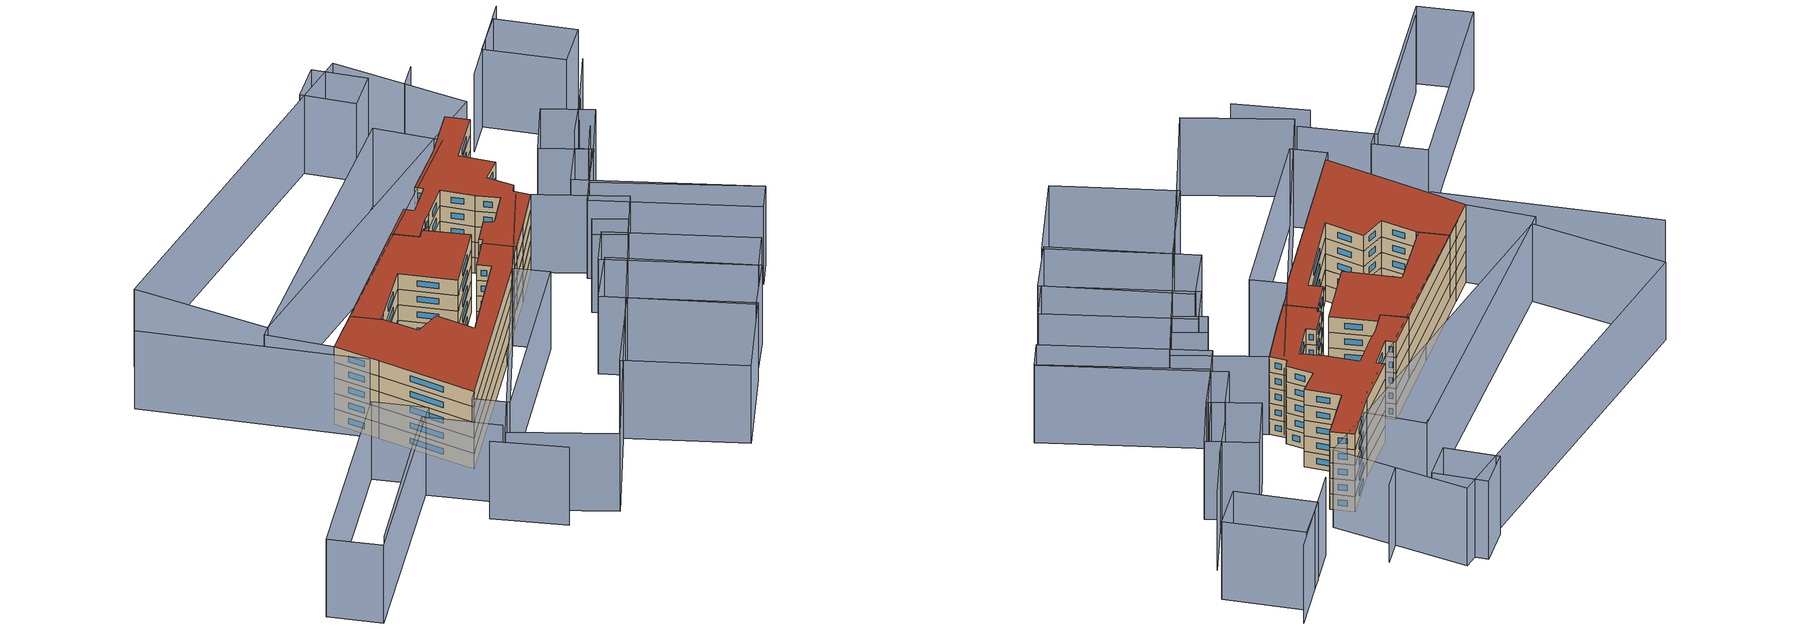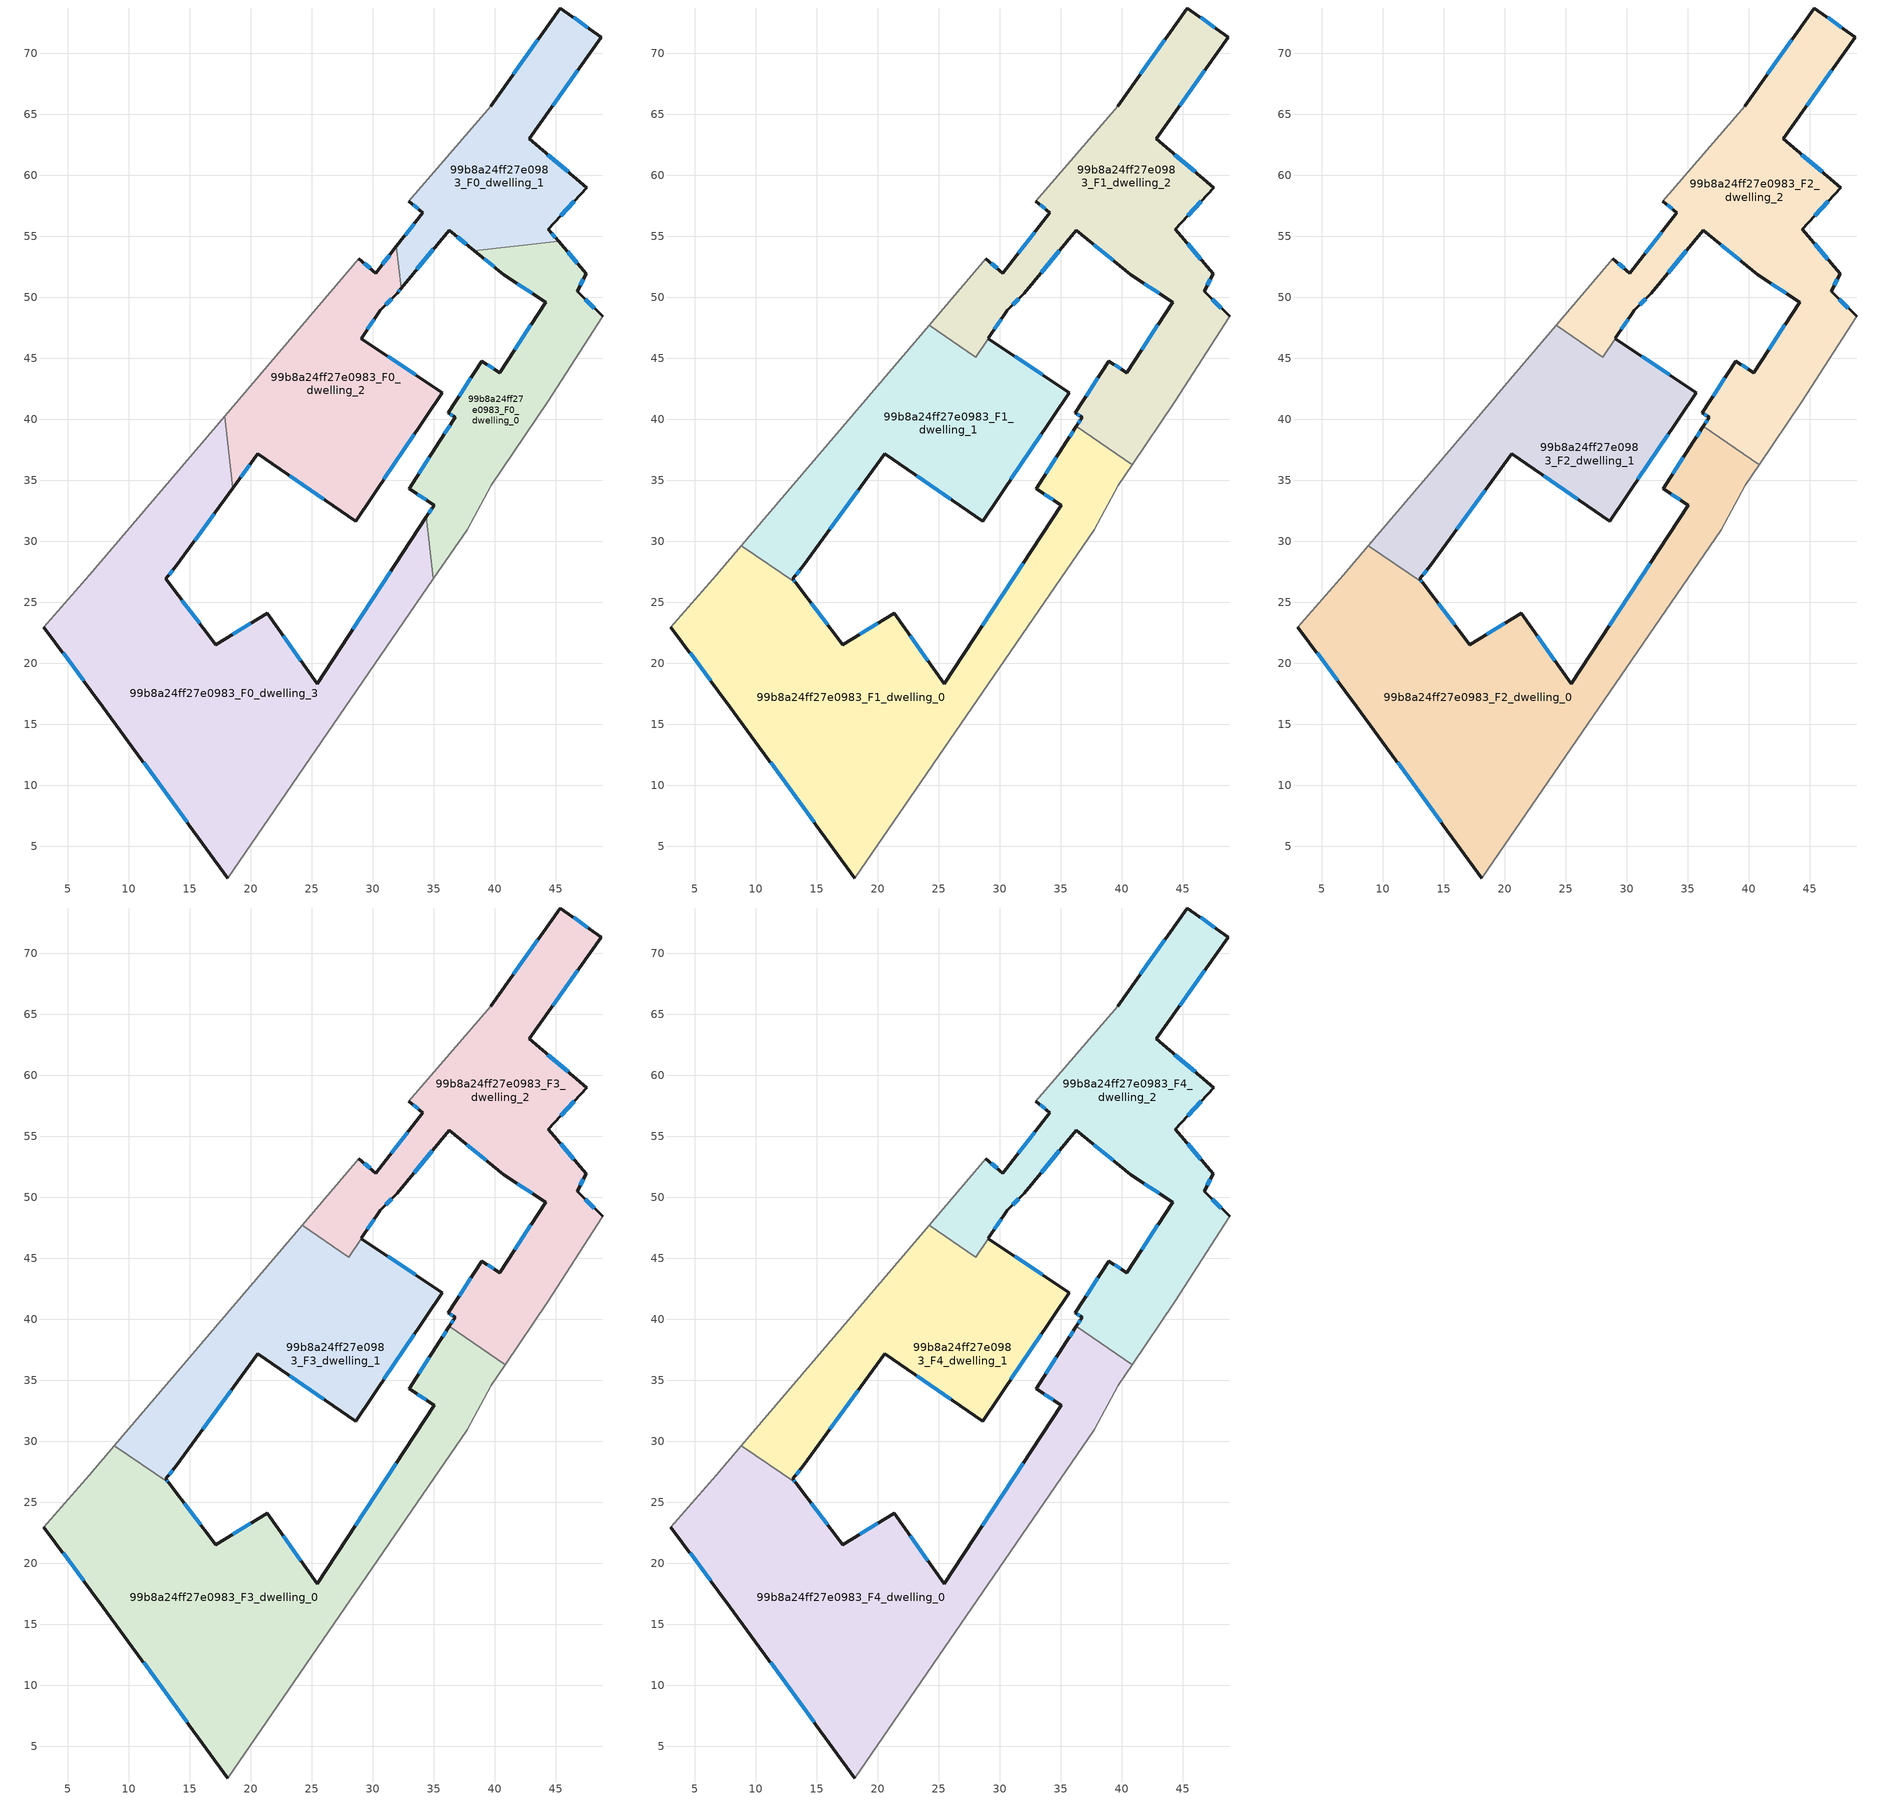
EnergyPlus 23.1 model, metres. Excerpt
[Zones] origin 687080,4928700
99b8a24ff27e0983_F0_dwelling_0
 floor ground (EU_floor_Construction): 47.47,51.92 46.75,50.49 48.83,48.45 44.32,41.43 39.72,34.59 37.72,30.95 34.96,26.93 34.4,32 35.02,32.95 32.98,34.29 35.44,38.13 36.75,40.14 36.17,40.51 38.93,44.76 40.4,43.81 44.16,49.6 40.74,51.84 38.33,53.8 45.23,54.56 z0
 wall outside (EU_wall_Construction): 38.33,53.8 40.74,51.84 44.16,49.6 40.4,43.81 38.93,44.76 36.17,40.51 36.75,40.14 35.44,38.13 32.98,34.29 35.02,32.95 34.4,32 / 48.83,48.45 46.75,50.49 47.47,51.92 45.23,54.56 z0:3
 wall adiabatic (EU_wall_Construction): 34.96,26.93 37.72,30.95 39.72,34.59 44.32,41.43 48.83,48.45 z0:3
 wall to 99b8a24ff27e0983_F0_dwelling_3 (EU_wall_Construction): 34.4,32 34.96,26.93 z0:3
 wall to 99b8a24ff27e0983_F0_dwelling_1 (EU_wall_Construction): 45.23,54.56 38.33,53.8 z0:3
 window (EU_Window_Construction): 34.82,32.64 34.6,32.31 / 33.65,33.86 34.36,33.39 / 34.64,36.88 33.78,35.54 / 36.33,39.49 35.87,38.79 / 36.36,40.39 36.57,40.26 / 38.04,43.38 37.07,41.9 / 39.93,44.12 39.41,44.45 / 42.94,47.72 41.63,45.7 / 41.86,51.11 43.05,50.33 / 39.12,53.16 39.96,52.48 / 46.75,52.78 45.96,53.71 / 46.99,50.96 47.24,51.46 / 48.15,49.11 47.43,49.83 z0.98:2.02
99b8a24ff27e0983_F0_dwelling_1
 floor ground (EU_floor_Construction): 48.72,71.32 42.81,62.98 47.53,58.97 44.39,55.55 45.23,54.56 38.33,53.8 36.24,55.49 32.32,50.72 31.94,54.16 34.1,56.93 32.96,57.87 39.67,65.65 45.35,73.7 z0
 wall outside (EU_wall_Construction): 32.32,50.72 36.24,55.49 38.33,53.8 / 32.96,57.87 34.1,56.93 31.94,54.16 / 45.23,54.56 44.39,55.55 47.53,58.97 42.81,62.98 48.72,71.32 45.35,73.7 39.67,65.65 z0:3
 wall adiabatic (EU_wall_Construction): 39.67,65.65 32.96,57.87 z0:3
 wall to 99b8a24ff27e0983_F0_dwelling_2 (EU_wall_Construction): 31.94,54.16 32.32,50.72 z0:3
 window (EU_Window_Construction): 36.92,54.94 37.65,54.35 / 33.6,52.27 34.97,53.94 / 33.4,56.03 32.64,55.06 / 33.33,57.57 33.73,57.24 / 43.51,71.08 41.52,68.27 / 47.63,72.1 46.45,72.93 / 44.74,65.69 46.8,68.61 / 46,60.28 44.35,61.68 / 45.42,56.67 46.51,57.86 / 44.96,54.89 44.67,55.23 z0.98:2.02
99b8a24ff27e0983_F0_dwelling_2
 floor ground (EU_floor_Construction): 31.94,54.16 32.32,50.72 31.99,50.32 30.61,48.93 29.05,46.61 35.68,42.18 28.61,31.62 20.56,37.17 18.51,34.34 17.85,40.24 28.85,53.15 30.23,51.97 z0
 wall outside (EU_wall_Construction): 18.51,34.34 20.56,37.17 28.61,31.62 35.68,42.18 29.05,46.61 30.61,48.93 31.99,50.32 32.32,50.72 / 31.94,54.16 30.23,51.97 28.85,53.15 z0:3
 wall adiabatic (EU_wall_Construction): 28.85,53.15 17.85,40.24 z0:3
 wall to 99b8a24ff27e0983_F0_dwelling_3 (EU_wall_Construction): 17.86,40.24 18.51,34.34 z0:3
 window (EU_Window_Construction): 19.18,35.26 19.9,36.25 / 29.79,52.36 29.3,52.77 / 31.39,53.45 30.79,52.68 / 32.1,50.45 32.21,50.59 / 31.06,49.39 31.55,49.87 / 29.56,47.37 30.11,48.18 / 33.53,43.62 31.21,45.17 / 30.91,35.06 33.38,38.75 / 23.18,35.37 26,33.43 z0.98:2.02
99b8a24ff27e0983_F0_dwelling_3
 floor ground (EU_floor_Construction): 34.4,32 34.96,26.93 18.11,2.39 7.87,16.43 3.04,22.96 6.77,27.22 17.85,40.24 18.51,34.34 13.89,27.97 13.01,26.92 17.14,21.51 21.34,24.11 25.43,18.33 z0
 wall outside (EU_wall_Construction): 3.04,22.96 7.87,16.43 18.11,2.39 / 34.4,32 25.43,18.33 21.34,24.11 17.14,21.51 13.01,26.92 13.89,27.97 18.51,34.34 z0:3
 wall adiabatic (EU_wall_Construction): 18.11,2.39 34.96,26.93 / 17.85,40.24 6.77,27.22 3.04,22.96 z0:3
 window (EU_Window_Construction): 11.2,11.87 14.78,6.96 / 4.61,20.84 6.3,18.56 / 15.39,30.04 17.01,32.27 / 13.3,27.27 13.61,27.63 / 15.8,23.27 14.36,25.16 / 19.98,23.27 18.51,22.36 / 24.1,20.21 22.67,22.23 / 31.48,27.55 28.35,22.78 z0.98:2.02
99b8a24ff27e0983_F1_dwelling_0
 floor to 99b8a24ff27e0983_F0_dwelling_0 (EU_floor_Construction): 40.85,36.27 39.72,34.59 37.72,30.95 34.96,26.93 34.4,32 35.02,32.95 32.98,34.29 35.44,38.13 36.28,39.41 z3
 floor to 99b8a24ff27e0983_F0_dwelling_3 (EU_floor_Construction): 34.4,32 34.96,26.93 18.11,2.39 7.87,16.43 3.04,22.96 6.77,27.22 8.83,29.63 13.28,26.58 17.14,21.51 21.34,24.11 25.43,18.33 z3
 wall outside (EU_wall_Construction): 3.04,22.96 7.87,16.43 18.11,2.39 / 36.28,39.41 35.44,38.13 32.98,34.29 35.02,32.95 25.43,18.33 21.34,24.11 17.14,21.51 13.28,26.58 z3:6
 wall adiabatic (EU_wall_Construction): 8.83,29.63 6.77,27.22 3.04,22.96 / 18.11,2.39 37.72,30.95 39.72,34.59 40.85,36.27 z3:6
 wall to 99b8a24ff27e0983_F1_dwelling_1 (EU_wall_Construction): 13.28,26.58 8.83,29.63 z3:6
 wall to 99b8a24ff27e0983_F1_dwelling_2 (EU_wall_Construction): 40.85,36.27 36.28,39.41 z3:6
 window (EU_Window_Construction): 4.61,20.84 6.3,18.56 / 15.89,23.16 14.54,24.93 / 19.98,23.27 18.51,22.36 / 24.1,20.21 22.67,22.23 / 31.91,28.2 28.55,23.09 / 33.65,33.86 34.36,33.39 / 34.64,36.88 33.78,35.54 / 36.01,39 35.72,38.55 / 11.2,11.87 14.78,6.96 z3.98:5.02
99b8a24ff27e0983_F1_dwelling_1
 floor to 99b8a24ff27e0983_F0_dwelling_3 (EU_floor_Construction): 17.85,40.24 18.51,34.34 13.89,27.97 13.01,26.92 13.28,26.58 8.83,29.63 z3
 floor to 99b8a24ff27e0983_F0_dwelling_2 (EU_floor_Construction): 35.68,42.18 28.61,31.62 20.56,37.17 18.51,34.34 17.85,40.24 24.21,47.7 28.02,45.08 29.05,46.61 z3
 wall outside (EU_wall_Construction): 13.28,26.58 13.01,26.92 13.89,27.97 20.56,37.17 28.61,31.62 35.68,42.18 29.05,46.61 z3:6
 wall adiabatic (EU_wall_Construction): 24.21,47.7 8.83,29.63 z3:6
 wall to 99b8a24ff27e0983_F1_dwelling_2 (EU_wall_Construction): 29.05,46.61 28.02,45.08 24.21,47.7 z3:6
 window (EU_Window_Construction): 16.06,30.97 18.39,34.18 / 13.3,27.27 13.61,27.63 / 13.19,26.69 13.1,26.81 / 33.53,43.62 31.21,45.17 / 30.91,35.06 33.38,38.75 / 23.18,35.37 26,33.43 z3.98:5.02
99b8a24ff27e0983_F1_dwelling_2
 floor to 99b8a24ff27e0983_F0_dwelling_0 (EU_floor_Construction): 47.47,51.92 46.75,50.49 48.83,48.45 44.32,41.43 40.85,36.27 36.28,39.41 36.75,40.14 36.17,40.51 38.93,44.76 40.4,43.81 44.16,49.6 40.74,51.84 38.33,53.8 45.23,54.56 z3
 floor to 99b8a24ff27e0983_F0_dwelling_1 (EU_floor_Construction): 48.72,71.32 42.81,62.98 47.53,58.97 44.39,55.55 45.23,54.56 38.33,53.8 36.24,55.49 32.32,50.72 31.94,54.16 34.1,56.93 32.96,57.87 39.67,65.65 45.35,73.7 z3
 floor to 99b8a24ff27e0983_F0_dwelling_2 (EU_floor_Construction): 31.94,54.16 32.32,50.72 31.99,50.32 30.61,48.93 28.02,45.08 24.21,47.7 28.85,53.15 30.23,51.97 z3
 wall outside (EU_wall_Construction): 32.96,57.87 34.1,56.93 30.23,51.97 28.85,53.15 / 48.83,48.45 46.75,50.49 47.47,51.92 44.39,55.55 47.53,58.97 42.81,62.98 48.72,71.32 45.35,73.7 39.67,65.65 / 29.05,46.61 30.61,48.93 31.99,50.32 36.24,55.49 40.74,51.84 44.16,49.6 40.4,43.81 38.93,44.76 36.17,40.51 36.75,40.14 36.28,39.41 z3:6
 wall adiabatic (EU_wall_Construction): 28.85,53.15 24.21,47.7 / 39.67,65.65 32.96,57.87 / 40.85,36.27 44.32,41.43 48.83,48.45 z3:6
 window (EU_Window_Construction): 29.79,52.36 29.3,52.77 / 32.85,55.32 31.49,53.59 / 33.33,57.57 33.73,57.24 / 43.51,71.08 41.52,68.27 / 47.63,72.1 46.45,72.93 / 44.74,65.69 46.8,68.61 / 46,60.28 44.35,61.68 / 45.42,56.67 46.51,57.86 / 46.47,53.1 45.4,54.37 / 46.99,50.96 47.24,51.46 / 48.15,49.11 47.43,49.83 / 36.6,39.91 36.43,39.65 / 36.36,40.39 36.57,40.26 / 38.04,43.38 37.07,41.9 / 39.93,44.12 39.41,44.45 / 42.94,47.72 41.63,45.7 / 41.86,51.11 43.05,50.33 / 37.71,54.31 39.28,53.03 / 33.38,52 34.86,53.81 / 31.06,49.39 31.55,49.87 / 29.56,47.37 30.11,48.18 z3.98:5.02
99b8a24ff27e0983_F2_dwelling_0
 floor to 99b8a24ff27e0983_F1_dwelling_0 (EU_floor_Construction): 40.85,36.27 39.72,34.59 37.72,30.95 18.11,2.39 7.87,16.43 3.04,22.96 6.77,27.22 8.83,29.63 13.28,26.58 17.14,21.51 21.34,24.11 25.43,18.33 35.02,32.95 32.98,34.29 35.44,38.13 36.28,39.41 z6
 wall outside (EU_wall_Construction): 3.04,22.96 7.87,16.43 18.11,2.39 / 36.28,39.41 35.44,38.13 32.98,34.29 35.02,32.95 25.43,18.33 21.34,24.11 17.14,21.51 13.28,26.58 z6:9
 wall adiabatic (EU_wall_Construction): 8.83,29.63 6.77,27.22 3.04,22.96 / 18.11,2.39 37.72,30.95 39.72,34.59 40.85,36.27 z6:9
 wall to 99b8a24ff27e0983_F2_dwelling_1 (EU_wall_Construction): 13.28,26.58 8.83,29.63 z6:9
 wall to 99b8a24ff27e0983_F2_dwelling_2 (EU_wall_Construction): 40.85,36.27 36.28,39.41 z6:9
 window (EU_Window_Construction): 4.61,20.84 6.3,18.56 / 15.89,23.16 14.54,24.93 / 19.98,23.27 18.51,22.36 / 24.1,20.21 22.67,22.23 / 31.91,28.2 28.55,23.09 / 33.65,33.86 34.36,33.39 / 34.64,36.88 33.78,35.54 / 36.01,39 35.72,38.55 / 11.2,11.87 14.78,6.96 z6.98:8.02
99b8a24ff27e0983_F2_dwelling_1
 floor to 99b8a24ff27e0983_F1_dwelling_1 (EU_floor_Construction): 35.68,42.18 28.61,31.62 20.56,37.17 13.89,27.97 13.01,26.92 13.28,26.58 8.83,29.63 24.21,47.7 28.02,45.08 29.05,46.61 z6
 wall outside (EU_wall_Construction): 13.28,26.58 13.01,26.92 13.89,27.97 20.56,37.17 28.61,31.62 35.68,42.18 29.05,46.61 z6:9
 wall adiabatic (EU_wall_Construction): 24.21,47.7 8.83,29.63 z6:9
 wall to 99b8a24ff27e0983_F2_dwelling_2 (EU_wall_Construction): 29.05,46.61 28.02,45.08 24.21,47.7 z6:9
 window (EU_Window_Construction): 16.06,30.97 18.39,34.18 / 13.3,27.27 13.61,27.63 / 13.19,26.69 13.1,26.81 / 33.53,43.62 31.21,45.17 / 30.91,35.06 33.38,38.75 / 23.18,35.37 26,33.43 z6.98:8.02
99b8a24ff27e0983_F2_dwelling_2
 floor to 99b8a24ff27e0983_F1_dwelling_2 (EU_floor_Construction): 48.72,71.32 42.81,62.98 47.53,58.97 44.39,55.55 47.47,51.92 46.75,50.49 48.83,48.45 44.32,41.43 40.85,36.27 36.28,39.41 36.75,40.14 36.17,40.51 38.93,44.76 40.4,43.81 44.16,49.6 40.74,51.84 36.24,55.49 31.99,50.32 30.61,48.93 28.02,45.08 24.21,47.7 28.85,53.15 30.23,51.97 34.1,56.93 32.96,57.87 39.67,65.65 45.35,73.7 z6
 wall outside (EU_wall_Construction): 32.96,57.87 34.1,56.93 30.23,51.97 28.85,53.15 / 48.83,48.45 46.75,50.49 47.47,51.92 44.39,55.55 47.53,58.97 42.81,62.98 48.72,71.32 45.35,73.7 39.67,65.65 / 29.05,46.61 30.61,48.93 31.99,50.32 36.24,55.49 40.74,51.84 44.16,49.6 40.4,43.81 38.93,44.76 36.17,40.51 36.75,40.14 36.28,39.41 z6:9
 wall adiabatic (EU_wall_Construction): 28.85,53.15 24.21,47.7 / 39.67,65.65 32.96,57.87 / 40.85,36.27 44.32,41.43 48.83,48.45 z6:9
 window (EU_Window_Construction): 29.79,52.36 29.3,52.77 / 32.85,55.32 31.49,53.59 / 33.33,57.57 33.73,57.24 / 43.51,71.08 41.52,68.27 / 47.63,72.1 46.45,72.93 / 44.74,65.69 46.8,68.61 / 46,60.28 44.35,61.68 / 45.42,56.67 46.51,57.86 / 46.47,53.1 45.4,54.37 / 46.99,50.96 47.24,51.46 / 48.15,49.11 47.43,49.83 / 36.6,39.91 36.43,39.65 / 36.36,40.39 36.57,40.26 / 38.04,43.38 37.07,41.9 / 39.93,44.12 39.41,44.45 / 42.94,47.72 41.63,45.7 / 41.86,51.11 43.05,50.33 / 37.71,54.31 39.28,53.03 / 33.38,52 34.86,53.81 / 31.06,49.39 31.55,49.87 / 29.56,47.37 30.11,48.18 z6.98:8.02
99b8a24ff27e0983_F3_dwelling_0
 floor to 99b8a24ff27e0983_F2_dwelling_0 (EU_floor_Construction): 40.85,36.27 39.72,34.59 37.72,30.95 18.11,2.39 7.87,16.43 3.04,22.96 6.77,27.22 8.83,29.63 13.28,26.58 17.14,21.51 21.34,24.11 25.43,18.33 35.02,32.95 32.98,34.29 35.44,38.13 36.28,39.41 z9
 wall outside (EU_wall_Construction): 3.04,22.96 7.87,16.43 18.11,2.39 / 36.28,39.41 35.44,38.13 32.98,34.29 35.02,32.95 25.43,18.33 21.34,24.11 17.14,21.51 13.28,26.58 z9:12
 wall adiabatic (EU_wall_Construction): 8.83,29.63 6.77,27.22 3.04,22.96 / 18.11,2.39 37.72,30.95 39.72,34.59 40.85,36.27 z9:12
 wall to 99b8a24ff27e0983_F3_dwelling_1 (EU_wall_Construction): 13.28,26.58 8.83,29.63 z9:12
 wall to 99b8a24ff27e0983_F3_dwelling_2 (EU_wall_Construction): 40.85,36.27 36.28,39.41 z9:12
 window (EU_Window_Construction): 4.61,20.84 6.3,18.56 / 15.89,23.16 14.54,24.93 / 19.98,23.27 18.51,22.36 / 24.1,20.21 22.67,22.23 / 31.91,28.2 28.55,23.09 / 33.65,33.86 34.36,33.39 / 34.64,36.88 33.78,35.54 / 36.01,39 35.72,38.55 / 11.2,11.87 14.78,6.96 z9.98:11.02
99b8a24ff27e0983_F3_dwelling_1
 floor to 99b8a24ff27e0983_F2_dwelling_1 (EU_floor_Construction): 35.68,42.18 28.61,31.62 20.56,37.17 13.89,27.97 13.01,26.92 13.28,26.58 8.83,29.63 24.21,47.7 28.02,45.08 29.05,46.61 z9
 wall outside (EU_wall_Construction): 13.28,26.58 13.01,26.92 13.89,27.97 20.56,37.17 28.61,31.62 35.68,42.18 29.05,46.61 z9:12
 wall adiabatic (EU_wall_Construction): 24.21,47.7 8.83,29.63 z9:12
 wall to 99b8a24ff27e0983_F3_dwelling_2 (EU_wall_Construction): 29.05,46.61 28.02,45.08 24.21,47.7 z9:12
 window (EU_Window_Construction): 16.06,30.97 18.39,34.18 / 13.3,27.27 13.61,27.63 / 13.19,26.69 13.1,26.81 / 33.53,43.62 31.21,45.17 / 30.91,35.06 33.38,38.75 / 23.18,35.37 26,33.43 z9.98:11.02
99b8a24ff27e0983_F3_dwelling_2
 floor to 99b8a24ff27e0983_F2_dwelling_2 (EU_floor_Construction): 48.72,71.32 42.81,62.98 47.53,58.97 44.39,55.55 47.47,51.92 46.75,50.49 48.83,48.45 44.32,41.43 40.85,36.27 36.28,39.41 36.75,40.14 36.17,40.51 38.93,44.76 40.4,43.81 44.16,49.6 40.74,51.84 36.24,55.49 31.99,50.32 30.61,48.93 28.02,45.08 24.21,47.7 28.85,53.15 30.23,51.97 34.1,56.93 32.96,57.87 39.67,65.65 45.35,73.7 z9
 wall outside (EU_wall_Construction): 32.96,57.87 34.1,56.93 30.23,51.97 28.85,53.15 / 48.83,48.45 46.75,50.49 47.47,51.92 44.39,55.55 47.53,58.97 42.81,62.98 48.72,71.32 45.35,73.7 39.67,65.65 / 29.05,46.61 30.61,48.93 31.99,50.32 36.24,55.49 40.74,51.84 44.16,49.6 40.4,43.81 38.93,44.76 36.17,40.51 36.75,40.14 36.28,39.41 z9:12
 wall adiabatic (EU_wall_Construction): 28.85,53.15 24.21,47.7 / 39.67,65.65 32.96,57.87 / 40.85,36.27 44.32,41.43 48.83,48.45 z9:12
 window (EU_Window_Construction): 29.79,52.36 29.3,52.77 / 32.85,55.32 31.49,53.59 / 33.33,57.57 33.73,57.24 / 43.51,71.08 41.52,68.27 / 47.63,72.1 46.45,72.93 / 44.74,65.69 46.8,68.61 / 46,60.28 44.35,61.68 / 45.42,56.67 46.51,57.86 / 46.47,53.1 45.4,54.37 / 46.99,50.96 47.24,51.46 / 48.15,49.11 47.43,49.83 / 36.6,39.91 36.43,39.65 / 36.36,40.39 36.57,40.26 / 38.04,43.38 37.07,41.9 / 39.93,44.12 39.41,44.45 / 42.94,47.72 41.63,45.7 / 41.86,51.11 43.05,50.33 / 37.71,54.31 39.28,53.03 / 33.38,52 34.86,53.81 / 31.06,49.39 31.55,49.87 / 29.56,47.37 30.11,48.18 z9.98:11.02
99b8a24ff27e0983_F4_dwelling_0
 floor to 99b8a24ff27e0983_F3_dwelling_0 (EU_floor_Construction): 40.85,36.27 39.72,34.59 37.72,30.95 18.11,2.39 7.87,16.43 3.04,22.96 6.77,27.22 8.83,29.63 13.28,26.58 17.14,21.51 21.34,24.11 25.43,18.33 35.02,32.95 32.98,34.29 35.44,38.13 36.28,39.41 z12
 wall outside (EU_wall_Construction): 3.04,22.96 7.87,16.43 18.11,2.39 / 36.28,39.41 35.44,38.13 32.98,34.29 35.02,32.95 25.43,18.33 21.34,24.11 17.14,21.51 13.28,26.58 z12:15
 wall adiabatic (EU_wall_Construction): 8.83,29.63 6.77,27.22 3.04,22.96 / 18.11,2.39 37.72,30.95 39.72,34.59 40.85,36.27 z12:15
 wall to 99b8a24ff27e0983_F4_dwelling_1 (EU_wall_Construction): 13.28,26.58 8.83,29.63 z12:15
 wall to 99b8a24ff27e0983_F4_dwelling_2 (EU_wall_Construction): 40.85,36.27 36.28,39.41 z12:15
 window (EU_Window_Construction): 4.61,20.84 6.3,18.56 / 15.89,23.16 14.54,24.93 / 19.98,23.27 18.51,22.36 / 24.1,20.21 22.67,22.23 / 31.91,28.2 28.55,23.09 / 33.65,33.86 34.36,33.39 / 34.64,36.88 33.78,35.54 / 36.01,39 35.72,38.55 / 11.2,11.87 14.78,6.96 z12.98:14.02
 roof outside (EU_roof_Construction): 25.43,18.33 21.34,24.11 17.14,21.51 13.28,26.58 8.83,29.63 6.77,27.22 3.04,22.96 7.87,16.43 18.11,2.39 37.72,30.95 39.72,34.59 40.85,36.27 36.28,39.41 35.44,38.13 32.98,34.29 35.02,32.95 z15
99b8a24ff27e0983_F4_dwelling_1
 floor to 99b8a24ff27e0983_F3_dwelling_1 (EU_floor_Construction): 35.68,42.18 28.61,31.62 20.56,37.17 13.89,27.97 13.01,26.92 13.28,26.58 8.83,29.63 24.21,47.7 28.02,45.08 29.05,46.61 z12
 wall outside (EU_wall_Construction): 13.28,26.58 13.01,26.92 13.89,27.97 20.56,37.17 28.61,31.62 35.68,42.18 29.05,46.61 z12:15
 wall adiabatic (EU_wall_Construction): 24.21,47.7 8.83,29.63 z12:15
 wall to 99b8a24ff27e0983_F4_dwelling_2 (EU_wall_Construction): 29.05,46.61 28.02,45.08 24.21,47.7 z12:15
 window (EU_Window_Construction): 16.06,30.97 18.39,34.18 / 13.3,27.27 13.61,27.63 / 13.19,26.69 13.1,26.81 / 33.53,43.62 31.21,45.17 / 30.91,35.06 33.38,38.75 / 23.18,35.37 26,33.43 z12.98:14.02
 roof outside (EU_roof_Construction): 28.61,31.62 35.68,42.18 29.05,46.61 28.02,45.08 24.21,47.7 8.83,29.63 13.28,26.58 13.01,26.92 13.89,27.97 20.56,37.17 z15
99b8a24ff27e0983_F4_dwelling_2
 floor to 99b8a24ff27e0983_F3_dwelling_2 (EU_floor_Construction): 48.72,71.32 42.81,62.98 47.53,58.97 44.39,55.55 47.47,51.92 46.75,50.49 48.83,48.45 44.32,41.43 40.85,36.27 36.28,39.41 36.75,40.14 36.17,40.51 38.93,44.76 40.4,43.81 44.16,49.6 40.74,51.84 36.24,55.49 31.99,50.32 30.61,48.93 28.02,45.08 24.21,47.7 28.85,53.15 30.23,51.97 34.1,56.93 32.96,57.87 39.67,65.65 45.35,73.7 z12
 wall outside (EU_wall_Construction): 32.96,57.87 34.1,56.93 30.23,51.97 28.85,53.15 / 48.83,48.45 46.75,50.49 47.47,51.92 44.39,55.55 47.53,58.97 42.81,62.98 48.72,71.32 45.35,73.7 39.67,65.65 / 29.05,46.61 30.61,48.93 31.99,50.32 36.24,55.49 40.74,51.84 44.16,49.6 40.4,43.81 38.93,44.76 36.17,40.51 36.75,40.14 36.28,39.41 z12:15
 wall adiabatic (EU_wall_Construction): 28.85,53.15 24.21,47.7 / 39.67,65.65 32.96,57.87 / 40.85,36.27 44.32,41.43 48.83,48.45 z12:15
 window (EU_Window_Construction): 29.79,52.36 29.3,52.77 / 32.85,55.32 31.49,53.59 / 33.33,57.57 33.73,57.24 / 43.51,71.08 41.52,68.27 / 47.63,72.1 46.45,72.93 / 44.74,65.69 46.8,68.61 / 46,60.28 44.35,61.68 / 45.42,56.67 46.51,57.86 / 46.47,53.1 45.4,54.37 / 46.99,50.96 47.24,51.46 / 48.15,49.11 47.43,49.83 / 36.6,39.91 36.43,39.65 / 36.36,40.39 36.57,40.26 / 38.04,43.38 37.07,41.9 / 39.93,44.12 39.41,44.45 / 42.94,47.72 41.63,45.7 / 41.86,51.11 43.05,50.33 / 37.71,54.31 39.28,53.03 / 33.38,52 34.86,53.81 / 31.06,49.39 31.55,49.87 / 29.56,47.37 30.11,48.18 z12.98:14.02
 roof outside (EU_roof_Construction): 44.32,41.43 48.83,48.45 46.75,50.49 47.47,51.92 44.39,55.55 47.53,58.97 42.81,62.98 48.72,71.32 45.35,73.7 39.67,65.65 32.96,57.87 34.1,56.93 30.23,51.97 28.85,53.15 24.21,47.7 28.02,45.08 30.61,48.93 31.99,50.32 36.24,55.49 40.74,51.84 44.16,49.6 40.4,43.81 38.93,44.76 36.17,40.51 36.75,40.14 36.28,39.41 40.85,36.27 z15
shading: 14.69,-11.09 25.37,-17.9 / -11.48,-28.15 7.64,-0.54 / 7.64,-0.54 18.37,-7.98 / -23.95,40.04 6.72,17.39 / 83.63,35.11 58.75,47.78 / 58.75,47.78 62.89,55.91 / 62.43,56.15 65.36,61.88 / 62.57,61.84 67.05,69.56 / 66.21,67.96 71.93,79.32 / 46.19,88.61 43.44,84.72 / 65.55,98.32 54.56,82.64 / 73.65,15.64 51.16,27.65 / 51.16,27.65 54.76,34.41 / 54.76,34.41 77.26,22.4 / 77.26,22.4 73.65,15.64 / -20.2,-25.13 2.07,6.63 / 2.07,6.63 9.67,1.31 / 9.67,1.31 -12.59,-30.46 / -12.59,-30.46 -20.2,-25.13 / 42.65,0.74 50.95,16.14 / 50.95,16.14 69.32,6.25 / 69.32,6.25 61.03,-9.15 / 61.03,-9.15 42.65,0.74 / 17.02,0.8 37.83,31.1 / 37.83,31.1 42.86,27.64 / 42.86,27.64 22.06,-2.66 / 22.06,-2.66 17.02,0.8 / 17.92,-9.85 46.71,49.47 / 46.71,49.47 63.07,41.54 / 63.07,41.54 34.28,-17.79 / 34.28,-17.79 17.92,-9.85 / 52.31,27.78 74.13,15.37 / 74.13,15.37 68.76,5.94 / 68.76,5.94 46.95,18.36 / 46.95,18.36 52.31,27.78 / 54.9,38.32 60.19,35.83 / 60.19,35.83 58.36,31.93 / 58.36,31.93 53.07,34.42 / 53.07,34.42 54.9,38.32 / 42.41,67.92 3.04,22.96 / 3.04,22.96 -5.67,30.59 / -5.67,30.59 33.7,75.55 / 33.7,75.55 42.41,67.92 / 63.14,55.78 58.98,48.23 / 58.98,48.23 56.36,49.68 / 56.36,49.68 60.52,57.23 / 60.52,57.23 63.14,55.78 / -4.33,32.12 -19.22,50.6 / -19.22,50.6 35.41,94.61 / 35.41,94.61 50.29,76.13 / 50.29,76.13 -4.33,32.12 / 58.98,48.23 83.73,35.11 / 83.73,35.11 81.1,30.15 / 81.1,30.15 56.35,43.27 / 56.35,43.27 58.98,48.23 / 55.24,59.7 60.08,69.47 / 60.08,69.47 67.99,65.55 / 67.99,65.55 63.14,55.78 / 63.14,55.78 55.24,59.7 / 38.76,88.42 34.22,82.84 / 34.22,82.84 26.96,88.75 / 26.96,88.75 31.5,94.33 / 31.5,94.33 38.76,88.42 / 69.52,80.1 58.47,88.36 / 58.47,88.36 63.61,95.24 / 63.61,95.24 74.67,86.98 / 74.67,86.98 69.52,80.1 z0:15
[Building]
EU S2 Campaign: North Axis=0; Terrain=City; Solar Distribution=FullExterior
[Site:Location]
Bologna: Latitude=44.5; Longitude=11.25; Time Zone=1; Elevation=37
[SizingPeriod:WeatherFileDays]
AnnualSizingPeriod: Begin Month=1; Begin Day of Month=1; End Month=12; End Day of Month=31; Day of Week for Start Day=Monday; Use Weather File Daylight Saving Period=No; Use Weather File Rain and Snow Indicators=No
[MATERIAL]
EU_InternalMass_Material: Roughness=MediumRough; Thickness=0.1; Conductivity=1; Density=1800; Specific Heat=900; Thermal Absorptance=0.9; Solar Absorptance=0.7; Visible Absorptance=0.7
[MATERIAL:NOMASS] Roughness=MediumRough; Thermal Absorptance=0.9; Solar Absorptance=0.7; Visible Absorptance=0.7
Name | Thermal Resistance
EU_wall_NoMass | 0.905828
EU_roof_NoMass | 0.37593
EU_floor_NoMass | 0.67114
[WINDOWMATERIAL:SIMPLEGLAZINGSYSTEM]
EU_Window_SimpleGlazing: UFactor=4.52486; Solar Heat Gain Coefficient=0.85; Visible Transmittance=0.85
[CONSTRUCTION]
EU_wall_Construction: EU_wall_NoMass
EU_roof_Construction: EU_roof_NoMass
EU_floor_Construction: EU_floor_NoMass
EU_InternalMass_Construction: EU_InternalMass_Material
EU_Window_Construction: EU_Window_SimpleGlazing
[ZONE] Type=1; Multiplier=1; Ceiling Height=autocalculate; Floor Area=autocalculate; Part of Total Floor Area=Yes
Name | Volume
99b8a24ff27e0983_F0_dwelling_0 | 437.491
99b8a24ff27e0983_F1_dwelling_0; 99b8a24ff27e0983_F2_dwelling_0; 99b8a24ff27e0983_F3_dwelling_0; 99b8a24ff27e0983_F4_dwelling_0 | 1201.36
99b8a24ff27e0983_F0_dwelling_1 | 451.113
99b8a24ff27e0983_F1_dwelling_1 | 648.133
99b8a24ff27e0983_F2_dwelling_1; 99b8a24ff27e0983_F3_dwelling_1; 99b8a24ff27e0983_F4_dwelling_1 | 648.149
99b8a24ff27e0983_F0_dwelling_2 | 587.339
99b8a24ff27e0983_F1_dwelling_2 | 856.641
99b8a24ff27e0983_F2_dwelling_2; 99b8a24ff27e0983_F3_dwelling_2; 99b8a24ff27e0983_F4_dwelling_2 | 856.648
99b8a24ff27e0983_F0_dwelling_3 | 1230.21
[INTERNALMASS] Construction=EU_InternalMass_Construction
Name | Zone or ZoneList | Surface Area
99b8a24ff27e0983_F0_dwelling_0_EU_InternalMass | 99b8a24ff27e0983_F0_dwelling_0 | 145.831
99b8a24ff27e0983_F0_dwelling_1_EU_InternalMass | 99b8a24ff27e0983_F0_dwelling_1 | 150.371
99b8a24ff27e0983_F0_dwelling_2_EU_InternalMass | 99b8a24ff27e0983_F0_dwelling_2 | 195.78
99b8a24ff27e0983_F0_dwelling_3_EU_InternalMass | 99b8a24ff27e0983_F0_dwelling_3 | 410.077
99b8a24ff27e0983_F1_dwelling_0_EU_InternalMass | 99b8a24ff27e0983_F1_dwelling_0 | 400.454
99b8a24ff27e0983_F1_dwelling_1_EU_InternalMass | 99b8a24ff27e0983_F1_dwelling_1 | 216.047
99b8a24ff27e0983_F1_dwelling_2_EU_InternalMass | 99b8a24ff27e0983_F1_dwelling_2 | 285.551
99b8a24ff27e0983_F2_dwelling_0_EU_InternalMass | 99b8a24ff27e0983_F2_dwelling_0 | 400.454
99b8a24ff27e0983_F2_dwelling_1_EU_InternalMass | 99b8a24ff27e0983_F2_dwelling_1 | 216.047
99b8a24ff27e0983_F2_dwelling_2_EU_InternalMass | 99b8a24ff27e0983_F2_dwelling_2 | 285.551
99b8a24ff27e0983_F3_dwelling_0_EU_InternalMass | 99b8a24ff27e0983_F3_dwelling_0 | 400.454
99b8a24ff27e0983_F3_dwelling_1_EU_InternalMass | 99b8a24ff27e0983_F3_dwelling_1 | 216.047
99b8a24ff27e0983_F3_dwelling_2_EU_InternalMass | 99b8a24ff27e0983_F3_dwelling_2 | 285.551
99b8a24ff27e0983_F4_dwelling_0_EU_InternalMass | 99b8a24ff27e0983_F4_dwelling_0 | 400.454
99b8a24ff27e0983_F4_dwelling_1_EU_InternalMass | 99b8a24ff27e0983_F4_dwelling_1 | 216.047
99b8a24ff27e0983_F4_dwelling_2_EU_InternalMass | 99b8a24ff27e0983_F4_dwelling_2 | 285.551
[OTHEREQUIPMENT] Fuel Type=Electricity; Design Level Calculation Method=Watts/Area; Power per Zone Floor Area=1; Fraction Latent=0; Fraction Radiant=0; Fraction Lost=0; Carbon Dioxide Generation Rate=0; EndUse Subcategory=EU_Step8_InternalGains
Name | Zone or ZoneList or Space or SpaceList | Schedule
EU_Step8_InternalGain_99b8a24ff27e0983_F0_dwelling_0_f000 | 99b8a24ff27e0983_F0_dwelling_0 | EU_Step8_GainSchedule_99b8a24ff27e0983_F0_dwelling_0_f000
EU_Step8_InternalGain_99b8a24ff27e0983_F0_dwelling_1_f000 | 99b8a24ff27e0983_F0_dwelling_1 | EU_Step8_GainSchedule_99b8a24ff27e0983_F0_dwelling_1_f000
EU_Step8_InternalGain_99b8a24ff27e0983_F0_dwelling_2_f000 | 99b8a24ff27e0983_F0_dwelling_2 | EU_Step8_GainSchedule_99b8a24ff27e0983_F0_dwelling_2_f000
EU_Step8_InternalGain_99b8a24ff27e0983_F0_dwelling_3_f000 | 99b8a24ff27e0983_F0_dwelling_3 | EU_Step8_GainSchedule_99b8a24ff27e0983_F0_dwelling_3_f000
EU_Step8_InternalGain_99b8a24ff27e0983_F1_dwelling_0_f000 | 99b8a24ff27e0983_F1_dwelling_0 | EU_Step8_GainSchedule_99b8a24ff27e0983_F1_dwelling_0_f000
EU_Step8_InternalGain_99b8a24ff27e0983_F1_dwelling_1_f000 | 99b8a24ff27e0983_F1_dwelling_1 | EU_Step8_GainSchedule_99b8a24ff27e0983_F1_dwelling_1_f000
EU_Step8_InternalGain_99b8a24ff27e0983_F1_dwelling_2_f000 | 99b8a24ff27e0983_F1_dwelling_2 | EU_Step8_GainSchedule_99b8a24ff27e0983_F1_dwelling_2_f000
EU_Step8_InternalGain_99b8a24ff27e0983_F2_dwelling_0_f000 | 99b8a24ff27e0983_F2_dwelling_0 | EU_Step8_GainSchedule_99b8a24ff27e0983_F2_dwelling_0_f000
EU_Step8_InternalGain_99b8a24ff27e0983_F2_dwelling_1_f000 | 99b8a24ff27e0983_F2_dwelling_1 | EU_Step8_GainSchedule_99b8a24ff27e0983_F2_dwelling_1_f000
EU_Step8_InternalGain_99b8a24ff27e0983_F2_dwelling_2_f000 | 99b8a24ff27e0983_F2_dwelling_2 | EU_Step8_GainSchedule_99b8a24ff27e0983_F2_dwelling_2_f000
EU_Step8_InternalGain_99b8a24ff27e0983_F3_dwelling_0_f000 | 99b8a24ff27e0983_F3_dwelling_0 | EU_Step8_GainSchedule_99b8a24ff27e0983_F3_dwelling_0_f000
EU_Step8_InternalGain_99b8a24ff27e0983_F3_dwelling_1_f000 | 99b8a24ff27e0983_F3_dwelling_1 | EU_Step8_GainSchedule_99b8a24ff27e0983_F3_dwelling_1_f000
EU_Step8_InternalGain_99b8a24ff27e0983_F3_dwelling_2_f000 | 99b8a24ff27e0983_F3_dwelling_2 | EU_Step8_GainSchedule_99b8a24ff27e0983_F3_dwelling_2_f000
EU_Step8_InternalGain_99b8a24ff27e0983_F4_dwelling_0_f000 | 99b8a24ff27e0983_F4_dwelling_0 | EU_Step8_GainSchedule_99b8a24ff27e0983_F4_dwelling_0_f000
EU_Step8_InternalGain_99b8a24ff27e0983_F4_dwelling_1_f000 | 99b8a24ff27e0983_F4_dwelling_1 | EU_Step8_GainSchedule_99b8a24ff27e0983_F4_dwelling_1_f000
EU_Step8_InternalGain_99b8a24ff27e0983_F4_dwelling_2_f000 | 99b8a24ff27e0983_F4_dwelling_2 | EU_Step8_GainSchedule_99b8a24ff27e0983_F4_dwelling_2_f000
[ZONEVENTILATION:DESIGNFLOWRATE] Schedule=EU_AlwaysOn; Design Flow Rate Calculation Method=AirChanges/Hour; Air Changes per Hour=0.73129; Ventilation Type=Natural; Fan Pressure Rise=0; Fan Total Efficiency=1; Constant Term Coefficient=1; Temperature Term Coefficient=0; Velocity Term Coefficient=0; Velocity Squared Term Coefficient=0; Minimum Indoor Temperature=-100; Maximum Indoor Temperature=100; Delta Temperature=-100; Minimum Outdoor Temperature=-100; Maximum Outdoor Temperature=100; Maximum Wind Speed=40
Name | Zone or ZoneList or Space or SpaceList
EU_ConstantAir_99b8a24ff27e0983_F0_dwelling_0 | 99b8a24ff27e0983_F0_dwelling_0
EU_ConstantAir_99b8a24ff27e0983_F0_dwelling_1 | 99b8a24ff27e0983_F0_dwelling_1
EU_ConstantAir_99b8a24ff27e0983_F0_dwelling_2 | 99b8a24ff27e0983_F0_dwelling_2
EU_ConstantAir_99b8a24ff27e0983_F0_dwelling_3 | 99b8a24ff27e0983_F0_dwelling_3
EU_ConstantAir_99b8a24ff27e0983_F1_dwelling_0 | 99b8a24ff27e0983_F1_dwelling_0
EU_ConstantAir_99b8a24ff27e0983_F1_dwelling_1 | 99b8a24ff27e0983_F1_dwelling_1
EU_ConstantAir_99b8a24ff27e0983_F1_dwelling_2 | 99b8a24ff27e0983_F1_dwelling_2
EU_ConstantAir_99b8a24ff27e0983_F2_dwelling_0 | 99b8a24ff27e0983_F2_dwelling_0
EU_ConstantAir_99b8a24ff27e0983_F2_dwelling_1 | 99b8a24ff27e0983_F2_dwelling_1
EU_ConstantAir_99b8a24ff27e0983_F2_dwelling_2 | 99b8a24ff27e0983_F2_dwelling_2
EU_ConstantAir_99b8a24ff27e0983_F3_dwelling_0 | 99b8a24ff27e0983_F3_dwelling_0
EU_ConstantAir_99b8a24ff27e0983_F3_dwelling_1 | 99b8a24ff27e0983_F3_dwelling_1
EU_ConstantAir_99b8a24ff27e0983_F3_dwelling_2 | 99b8a24ff27e0983_F3_dwelling_2
EU_ConstantAir_99b8a24ff27e0983_F4_dwelling_0 | 99b8a24ff27e0983_F4_dwelling_0
EU_ConstantAir_99b8a24ff27e0983_F4_dwelling_1 | 99b8a24ff27e0983_F4_dwelling_1
EU_ConstantAir_99b8a24ff27e0983_F4_dwelling_2 | 99b8a24ff27e0983_F4_dwelling_2
[HVACTEMPLATE:THERMOSTAT] Constant Heating Setpoint=20; Constant Cooling Setpoint=50
EU_HeatOnly_99b8a24ff27e0983_F0_dwelling_0; EU_HeatOnly_99b8a24ff27e0983_F0_dwelling_1; EU_HeatOnly_99b8a24ff27e0983_F0_dwelling_2; EU_HeatOnly_99b8a24ff27e0983_F0_dwelling_3; EU_HeatOnly_99b8a24ff27e0983_F1_dwelling_0; EU_HeatOnly_99b8a24ff27e0983_F1_dwelling_1; EU_HeatOnly_99b8a24ff27e0983_F1_dwelling_2; EU_HeatOnly_99b8a24ff27e0983_F2_dwelling_0; EU_HeatOnly_99b8a24ff27e0983_F2_dwelling_1; EU_HeatOnly_99b8a24ff27e0983_F2_dwelling_2; EU_HeatOnly_99b8a24ff27e0983_F3_dwelling_0; EU_HeatOnly_99b8a24ff27e0983_F3_dwelling_1; EU_HeatOnly_99b8a24ff27e0983_F3_dwelling_2; EU_HeatOnly_99b8a24ff27e0983_F4_dwelling_0; EU_HeatOnly_99b8a24ff27e0983_F4_dwelling_1; EU_HeatOnly_99b8a24ff27e0983_F4_dwelling_2
[HVACTEMPLATE:ZONE:IDEALLOADSAIRSYSTEM] System Availability Schedule=EU_AlwaysOn; Maximum Heating Supply Air Temperature=50; Minimum Cooling Supply Air Temperature=13; Maximum Heating Supply Air Humidity Ratio=0.0156; Minimum Cooling Supply Air Humidity Ratio=0.0077; Heating Limit=NoLimit; Cooling Limit=NoLimit; Heating Availability Schedule=EU_AlwaysOn; Cooling Availability Schedule=EU_CoolingOff; Dehumidification Control Type=ConstantSensibleHeatRatio; Cooling Sensible Heat Ratio=0.7; Dehumidification Setpoint=60; Humidification Control Type=None; Humidification Setpoint=30; Outdoor Air Method=None; Outdoor Air Flow Rate per Person=0.00944; Outdoor Air Flow Rate per Zone Floor Area=0; Outdoor Air Flow Rate per Zone=0; Demand Controlled Ventilation Type=None; Outdoor Air Economizer Type=NoEconomizer; Heat Recovery Type=None; Sensible Heat Recovery Effectiveness=0.7; Latent Heat Recovery Effectiveness=0.65
Name | Template Thermostat
99b8a24ff27e0983_F0_dwelling_0 | EU_HeatOnly_99b8a24ff27e0983_F0_dwelling_0
99b8a24ff27e0983_F0_dwelling_1 | EU_HeatOnly_99b8a24ff27e0983_F0_dwelling_1
99b8a24ff27e0983_F0_dwelling_2 | EU_HeatOnly_99b8a24ff27e0983_F0_dwelling_2
99b8a24ff27e0983_F0_dwelling_3 | EU_HeatOnly_99b8a24ff27e0983_F0_dwelling_3
99b8a24ff27e0983_F1_dwelling_0 | EU_HeatOnly_99b8a24ff27e0983_F1_dwelling_0
99b8a24ff27e0983_F1_dwelling_1 | EU_HeatOnly_99b8a24ff27e0983_F1_dwelling_1
99b8a24ff27e0983_F1_dwelling_2 | EU_HeatOnly_99b8a24ff27e0983_F1_dwelling_2
99b8a24ff27e0983_F2_dwelling_0 | EU_HeatOnly_99b8a24ff27e0983_F2_dwelling_0
99b8a24ff27e0983_F2_dwelling_1 | EU_HeatOnly_99b8a24ff27e0983_F2_dwelling_1
99b8a24ff27e0983_F2_dwelling_2 | EU_HeatOnly_99b8a24ff27e0983_F2_dwelling_2
99b8a24ff27e0983_F3_dwelling_0 | EU_HeatOnly_99b8a24ff27e0983_F3_dwelling_0
99b8a24ff27e0983_F3_dwelling_1 | EU_HeatOnly_99b8a24ff27e0983_F3_dwelling_1
99b8a24ff27e0983_F3_dwelling_2 | EU_HeatOnly_99b8a24ff27e0983_F3_dwelling_2
99b8a24ff27e0983_F4_dwelling_0 | EU_HeatOnly_99b8a24ff27e0983_F4_dwelling_0
99b8a24ff27e0983_F4_dwelling_1 | EU_HeatOnly_99b8a24ff27e0983_F4_dwelling_1
99b8a24ff27e0983_F4_dwelling_2 | EU_HeatOnly_99b8a24ff27e0983_F4_dwelling_2
[SIZING:ZONE] Zone Cooling Design Supply Air Temperature Input Method=SupplyAirTemperature; Zone Cooling Design Supply Air Temperature=13; Zone Heating Design Supply Air Temperature Input Method=SupplyAirTemperature; Zone Heating Design Supply Air Temperature=50; Zone Cooling Design Supply Air Humidity Ratio=0.008; Zone Heating Design Supply Air Humidity Ratio=0.008; Cooling Design Air Flow Method=DesignDay; Cooling Design Air Flow Rate=0; Cooling Minimum Air Flow per Zone Floor Area=0.000762; Cooling Minimum Air Flow=0; Cooling Minimum Air Flow Fraction=0.2; Heating Design Air Flow Method=DesignDay; Heating Design Air Flow Rate=0; Heating Maximum Air Flow per Zone Floor Area=0.002032; Heating Maximum Air Flow=0.141576; Heating Maximum Air Flow Fraction=0.3; Account for Dedicated Outdoor Air System=No; Dedicated Outdoor Air System Control Strategy=NeutralSupplyAir; Dedicated Outdoor Air Low Setpoint Temperature for Design=autosize; Dedicated Outdoor Air High Setpoint Temperature for Design=autosize; Zone Load Sizing Method=Sensible Load Only No Latent Load; Zone Latent Cooling Design Supply Air Humidity Ratio Input Method=HumidityRatioDifference; Zone Cooling Design Supply Air Humidity Ratio Difference=0.005; Zone Latent Heating Design Supply Air Humidity Ratio Input Method=HumidityRatioDifference; Zone Humidification Design Supply Air Humidity Ratio Difference=0.005
99b8a24ff27e0983_F0_dwelling_0; 99b8a24ff27e0983_F0_dwelling_1; 99b8a24ff27e0983_F0_dwelling_2; 99b8a24ff27e0983_F0_dwelling_3; 99b8a24ff27e0983_F1_dwelling_0; 99b8a24ff27e0983_F1_dwelling_1; 99b8a24ff27e0983_F1_dwelling_2; 99b8a24ff27e0983_F2_dwelling_0; 99b8a24ff27e0983_F2_dwelling_1; 99b8a24ff27e0983_F2_dwelling_2; 99b8a24ff27e0983_F3_dwelling_0; 99b8a24ff27e0983_F3_dwelling_1; 99b8a24ff27e0983_F3_dwelling_2; 99b8a24ff27e0983_F4_dwelling_0; 99b8a24ff27e0983_F4_dwelling_1; 99b8a24ff27e0983_F4_dwelling_2
[SCHEDULE:CONSTANT]
Name | Hourly Value
EU_AlwaysOn | 1
EU_CoolingOff | 0
[SCHEDULE:FILE] Column Number=1; Rows to Skip at Top=0; Number of Hours of Data=8760; Column Separator=Comma; Interpolate to Timestep=No; Minutes per Item=60; Adjust Schedule for Daylight Savings=Yes
Name | File
EU_Step8_GainSchedule_99b8a24ff27e0983_F0_dwelling_0_f000 | ../../schedules/99b8a24ff27e0983/99b8a24ff27e0983_F0_dwelling_0_f000_gain.csv
EU_Step8_GainSchedule_99b8a24ff27e0983_F0_dwelling_1_f000 | ../../schedules/99b8a24ff27e0983/99b8a24ff27e0983_F0_dwelling_1_f000_gain.csv
EU_Step8_GainSchedule_99b8a24ff27e0983_F0_dwelling_2_f000 | ../../schedules/99b8a24ff27e0983/99b8a24ff27e0983_F0_dwelling_2_f000_gain.csv
EU_Step8_GainSchedule_99b8a24ff27e0983_F0_dwelling_3_f000 | ../../schedules/99b8a24ff27e0983/99b8a24ff27e0983_F0_dwelling_3_f000_gain.csv
EU_Step8_GainSchedule_99b8a24ff27e0983_F1_dwelling_0_f000 | ../../schedules/99b8a24ff27e0983/99b8a24ff27e0983_F1_dwelling_0_f000_gain.csv
EU_Step8_GainSchedule_99b8a24ff27e0983_F1_dwelling_1_f000 | ../../schedules/99b8a24ff27e0983/99b8a24ff27e0983_F1_dwelling_1_f000_gain.csv
EU_Step8_GainSchedule_99b8a24ff27e0983_F1_dwelling_2_f000 | ../../schedules/99b8a24ff27e0983/99b8a24ff27e0983_F1_dwelling_2_f000_gain.csv
EU_Step8_GainSchedule_99b8a24ff27e0983_F2_dwelling_0_f000 | ../../schedules/99b8a24ff27e0983/99b8a24ff27e0983_F2_dwelling_0_f000_gain.csv
EU_Step8_GainSchedule_99b8a24ff27e0983_F2_dwelling_1_f000 | ../../schedules/99b8a24ff27e0983/99b8a24ff27e0983_F2_dwelling_1_f000_gain.csv
EU_Step8_GainSchedule_99b8a24ff27e0983_F2_dwelling_2_f000 | ../../schedules/99b8a24ff27e0983/99b8a24ff27e0983_F2_dwelling_2_f000_gain.csv
EU_Step8_GainSchedule_99b8a24ff27e0983_F3_dwelling_0_f000 | ../../schedules/99b8a24ff27e0983/99b8a24ff27e0983_F3_dwelling_0_f000_gain.csv
EU_Step8_GainSchedule_99b8a24ff27e0983_F3_dwelling_1_f000 | ../../schedules/99b8a24ff27e0983/99b8a24ff27e0983_F3_dwelling_1_f000_gain.csv
EU_Step8_GainSchedule_99b8a24ff27e0983_F3_dwelling_2_f000 | ../../schedules/99b8a24ff27e0983/99b8a24ff27e0983_F3_dwelling_2_f000_gain.csv
EU_Step8_GainSchedule_99b8a24ff27e0983_F4_dwelling_0_f000 | ../../schedules/99b8a24ff27e0983/99b8a24ff27e0983_F4_dwelling_0_f000_gain.csv
EU_Step8_GainSchedule_99b8a24ff27e0983_F4_dwelling_1_f000 | ../../schedules/99b8a24ff27e0983/99b8a24ff27e0983_F4_dwelling_1_f000_gain.csv
EU_Step8_GainSchedule_99b8a24ff27e0983_F4_dwelling_2_f000 | ../../schedules/99b8a24ff27e0983/99b8a24ff27e0983_F4_dwelling_2_f000_gain.csv
